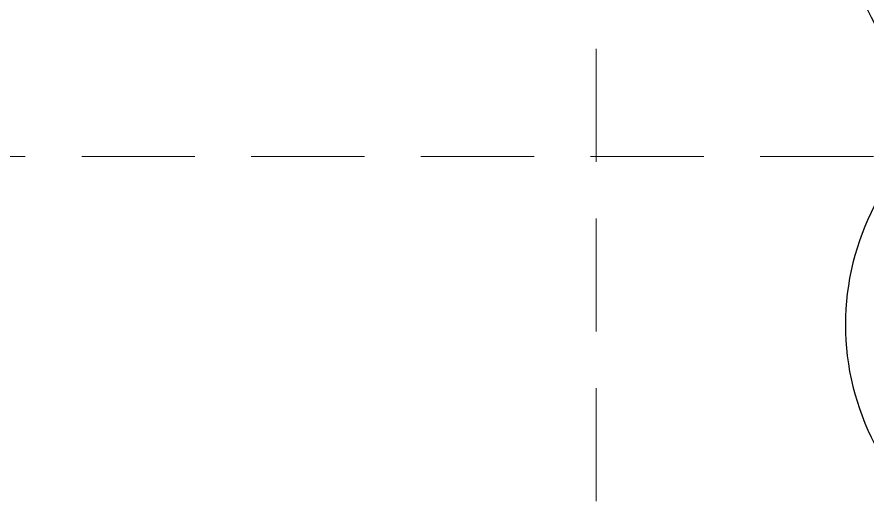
# Model space of a CAD drawing. Header units: millimetres. Extents: x -9564 to 494436, y -140371 to 4257.
# Drawn here: x 104816 to 105756, y -2641 to -2098 of the extents above; entities that cross this region are included whole.
import ezdxf

# ---------------------------------------------------------------- set-up
doc = ezdxf.new("R2010")
doc.units = ezdxf.units.MM
doc.header["$MEASUREMENT"] = 0
doc.linetypes.add('HIDDEN2', pattern=[0.1875, 0.125, -0.0625])
doc.layers.add('AS', color=8, linetype='HIDDEN2', lineweight=5)

# ---------------------------------------------------------------- blocks, each defined once
blk = doc.blocks.new('as2')
at = {"layer": 'AS'}
for p, q in [((253.81479, 142.10882), (253.81479, 163.53901)), ((242.37112, 160.67752), (256.21479, 160.67752))]:
    blk.add_line(p, q, dxfattribs=at)

msp = doc.modelspace()

# ---------------------------------------------------------------- linework, layer by layer
at = {"color": 1}
msp.add_lwpolyline([(106316.8096, -3765.3075, 0.52056705), (106316.8096, -3425.314, 0.52056705), (106316.8096, -2915.2111, 0.52056705), (106316.8096, -2501.6741, 0.52056705), (106316.8096, -2191.1379, 0.52056705), (106316.8096, -1710.259, 0.52056705), (106316.8096, -1334.6982, 0.52056705), (106316.8096, -873.5242, 0.52056705), (106316.8096, -343.6997, 0.52056705), (106316.8096, -36.156, 0.52056705), (105999.3362, 111.0622, 0.52056705), (105853.3409, 111.0622, 0.52056705), (105853.3409, -289.0298, 0.52056705), (105853.3409, -628.2565, 0.52056705), (105853.3409, -942.5603, 0.52056705), (105853.3409, -1313.3449, 0.52056705), (105853.3409, -1716.696, 0.52056705), (105853.3409, -2204.1182, 0.52056705), (105853.3409, -2671.6438, 0.52056705), (105853.3409, -3036.8437, 0.52056705), (105853.3409, -3546.2297, 0.52056705)], format="xyb", dxfattribs=at)

# ---------------------------------------------------------------- block references
at = {"layer": 'AS', "xscale": 999.9998119083025, "yscale": 999.9998119083025, "zscale": 999.9998119083025}
msp.add_blockref('as2', (-148358.4661, -162929.1929), dxfattribs=at)

doc.saveas('drawing.dxf')
